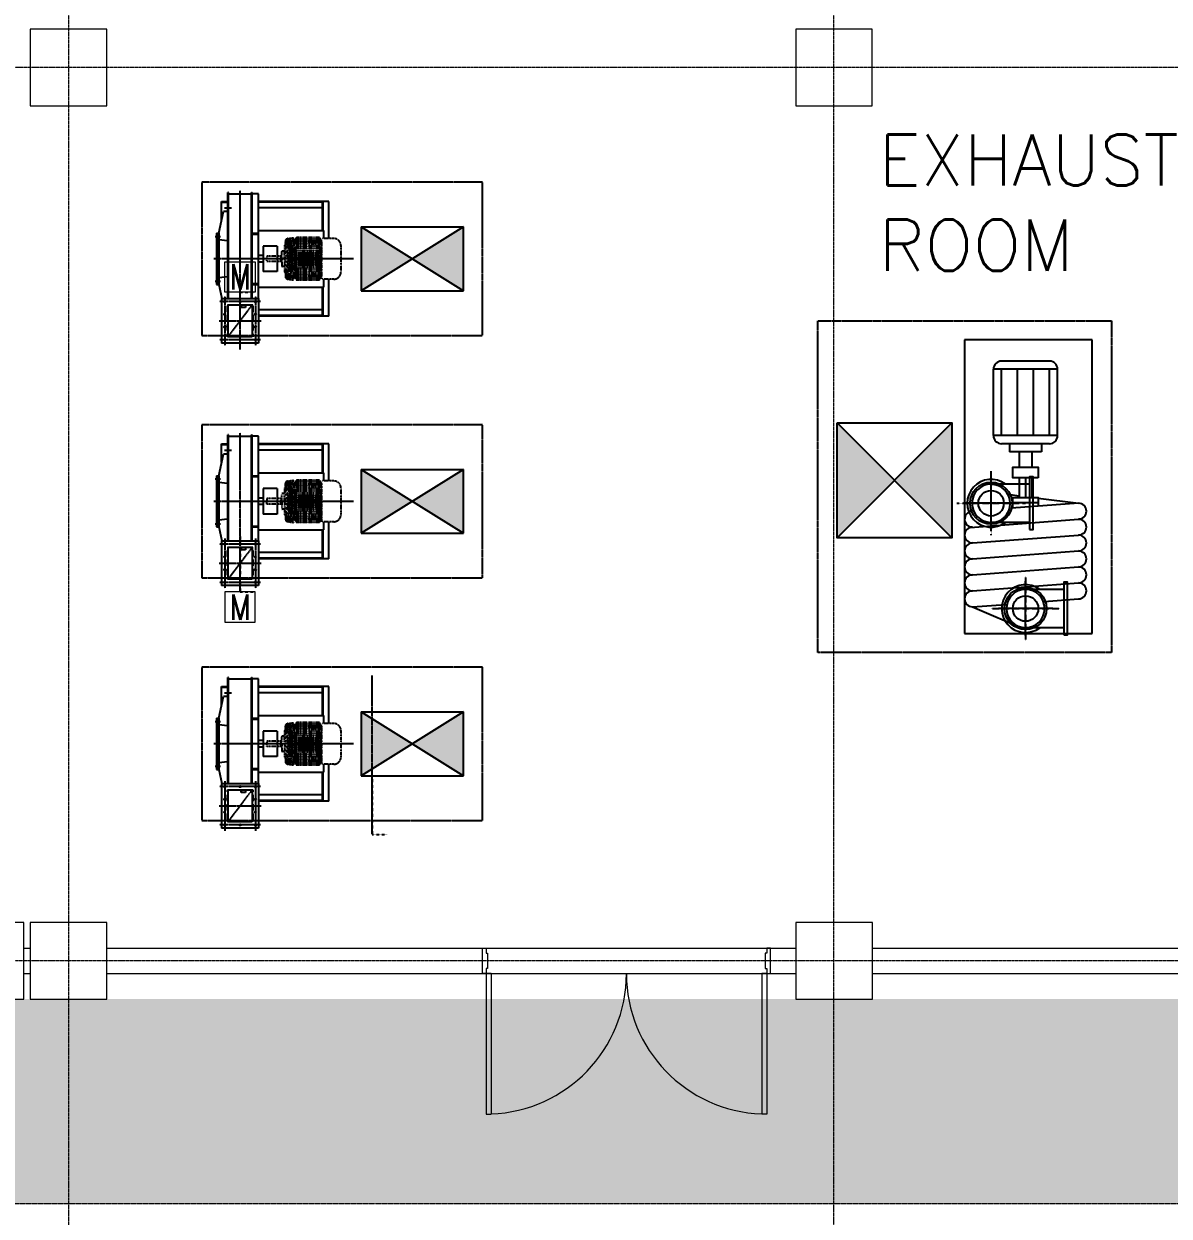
# Model space of a CAD drawing. Extents: x -59767 to 1106559, y -1290 to 1129522.
# Drawn here: x 122509 to 131485, y 601679 to 611020 of the extents above; entities that cross this region are included whole.
import ezdxf
from ezdxf.enums import TextEntityAlignment as Align

# ---------------------------------------------------------------- set-up
doc = ezdxf.new("R2010")
doc.units = 0
for name, pattern in [('CENTER', [2, 1.25, -0.25, 0.25, -0.25]), ('CENTER2', [1.125, 0.75, -0.125, 0.125, -0.125]), ('HIDDEN', [0.375, 0.25, -0.125]), ('HIDDENX2', [0.75, 0.5, -0.25]), ('PHANTOM', [2.5, 1.25, -0.25, 0.25, -0.25, 0.25, -0.25]), ('PHANTOM2', [1.25, 0.625, -0.125, 0.125, -0.125, 0.125, -0.125])]:
    doc.linetypes.add(name, pattern=pattern)
doc.layers.get('0').update_dxf_attribs({"linetype": 'CONTINUOUS', "lineweight": 9})
for name, color, linetype in [('1', 2, 'CONTINUOUS'), ('CLOUD MARK', 1, 'CONTINUOUS'), ('EA-G105', 3, 'CONTINUOUS'), ('EA-G109', 3, 'CONTINUOUS'), ('EQ', 253, 'CONTINUOUS'), ('EQUIP', 6, 'CONTINUOUS'), ('EQUIP-PAD', 1, 'PHANTOM2'), ('FAN', 6, 'CONTINUOUS'), ('SIZE', 2, 'CONTINUOUS'), ('VD', 2, 'HIDDEN')]:
    doc.layers.add(name, color=color, linetype=linetype)
for name, color, linetype, lineweight in [('COLUMN', 2, 'CONTINUOUS', 9), ('DRY WALL', 254, 'HIDDEN', 9), ('TEXT', 3, 'CONTINUOUS', 9), ('WALL', 7, 'CONTINUOUS', 9), ('중간선', 5, 'CONTINUOUS', 9), ('중심선', 1, 'CENTER', 9)]:
    doc.layers.add(name, color=color, linetype=linetype, lineweight=lineweight)
doc.styles.add('ROMANS', font='romans.shx', dxfattribs={"bigfont": 'whgtxt.shx'})
doc.styles.get("Standard").update_dxf_attribs({"font": 'romans.shx', "bigfont": 'whtgtxt.shx'})

# ---------------------------------------------------------------- blocks, each defined once
blk = doc.blocks.new('column600')
at = {"layer": 'COLUMN', "linetype": 'Continuous'}
blk.add_lwpolyline([(-300, -300), (300, -300), (300, 300), (-300, 300)], close=True, dxfattribs=at)
blk = doc.blocks.new('A')
at = {"layer": 'FAN'}
for p, q in [((0, 1000), (0, 0)), ((2300, 1000), (0, 1000)), ((208.8, 937.5), (30.3, 522.5)), ((208.8, 937.5), (228.2, 677.4)), ((333.8, 937.5), (396.3, 107.5)), ((458.8, 937.5), (521.3, 107.5)), ((583.8, 937.5), (646.3, 107.5)), ((708.8, 937.5), (771.3, 107.5)), ((830.7, 957.1), (896.3, 107.5)), ((2300, 0), (2300, 1000)), ((1549.7, 271.3), (1549.7, 773.7)), ((1549.7, 773.7), (2071, 773.7)), ((2071, 271.3), (2071, 773.7)), ((1486.9, 334.1), (1486.9, 710.9)), ((1549.7, 710.9), (2071, 710.9)), ((2133.8, 334.1), (2133.8, 710.9)), ((1020.3, 107.5), (980.8, 632.3)), ((1023.4, 422.4), (1023.4, 622.4)), ((1218.5, 572.5), (1065.3, 572.5)), ((1088, 642), (1079.2, 572.5)), ((1424.1, 572.5), (1302.2, 572.5)), ((1424.1, 396.9), (1424.1, 648.1)), ((1486.9, 648.1), (1424.1, 648.1)), ((1549.7, 585.3), (2071, 585.3)), ((1218.5, 522.5), (1065.3, 522.5)), ((1218.5, 472.5), (1065.3, 472.5)), ((1424.1, 472.5), (1302.2, 472.5)), ((250.5, 377.7), (271.3, 107.5)), ((1060.2, 422.4), (1020.3, 107.5)), ((1486.9, 396.9), (1424.1, 396.9)), ((1549.7, 459.7), (2071, 459.7)), ((1549.7, 334.1), (2071, 334.1)), ((1549.7, 271.3), (2071, 271.3)), ((0, 0), (2300, 0))]:
    blk.add_line(p, q, dxfattribs=at)
at = {"layer": 'FAN', "color": 1, "linetype": 'CENTER2'}
for p, q in [((1020.3, 600.7), (1020.3, 1007.5)), ((805.3, 792.5), (1235.3, 792.5)), ((195.3, 307.5), (195.3, 737.5)), ((-16, 522.5), (410.3, 522.5))]:
    blk.add_line(p, q, dxfattribs=at)
at = {"layer": 'FAN'}
blk.add_lwpolyline([(983.8, 622.5, 0.01555), (981.6, 622.4, 0.106792)], format="xyb", dxfattribs=at)
for points in [[(981.6, 622.4), (1065.3, 622.4), (1065.3, 422.4), (996.6, 422.4)], [(1218.5, 422.5), (1218.5, 622.5), (1302.2, 622.5), (1302.2, 422.5), (1218.5, 422.5)]]:
    blk.add_lwpolyline(points, dxfattribs=at)
for centre, radius in [((1020.3, 792.5), 165), ((1020.3, 792.5), 100), ((195.3, 522.5), 165), ((195.3, 522.5), 100)]:
    blk.add_circle(centre, radius, dxfattribs=at)
for centre, radius, start, end in [((271.3, 937.5), 62.5, 0, 180), ((396.3, 937.5), 62.5, 0, 180), ((521.3, 937.5), 62.5, 0, 180), ((646.3, 937.5), 62.5, 0, 180), ((771.3, 937.5), 62.5, 0, 180), ((895.3, 937.5), 62.5, 6.90895, 180), ((1549.7, 710.9), 62.8, 90, 180), ((2071, 710.9), 62.8, 0, 90), ((1549.7, 334.1), 62.8, 180, 270), ((2071, 334.1), 62.8, 270, 0), ((333.8, 107.5), 62.5, 180, 0), ((458.8, 107.5), 62.5, 180, 0), ((583.8, 107.5), 62.5, 180, 0), ((708.8, 107.5), 62.5, 180, 0), ((833.8, 107.5), 62.5, 180, 0), ((957.8, 107.5), 62.5, 180, 0)]:
    blk.add_arc(centre, radius, start, end, dxfattribs=at)
blk = doc.blocks.new('15HPM1')
at = {"color": 6, "linetype": 'PHANTOM'}
for p, q in [((-21, -110), (-21, 0)), ((-21, 0), (0, 0)), ((21, 0), (0, 0)), ((21, -110), (21, 0)), ((-158.9, -163), (-165.4, -210.8)), ((-156, -160.6), (-162.9, -210.8)), ((-152.5, -160.6), (-159.4, -210.8)), ((-146.8, -163), (-153.3, -210.8)), ((-139.2, -166.6), (-145.2, -210.8)), ((-137.7, -166.6), (-143.7, -210.8)), ((-87.6, -146.2), (-139.6, -146.2)), ((-131, -167.8), (-137.5, -215)), ((-129.6, -169), (-135.3, -210.8)), ((-127.8, -169), (-133.5, -210.8)), ((-113.7, -169), (-116.4, -188.6)), ((-106, -144.2), (-106, -141.3)), ((-97.9, -210.8), (-97.9, -173.9)), ((-95.5, -210.8), (-95.5, -175.5)), ((-90.5, -156.1), (-78.4, -144.2)), ((-88.1, -157.7), (-76.4, -146.2)), ((-82.2, -210.8), (-82.2, -177.3)), ((-81.3, -172.6), (-79, -164.3)), ((-79.6, -210.8), (-79.6, -179)), ((-78.8, -173.3), (-76.4, -165)), ((-76.4, -146.2), (-76.4, -157.3)), ((-76.4, -165), (-76.4, -210.8)), ((-65.4, -210.8), (-65.4, -178.2)), ((-62.7, -210.8), (-62.7, -179.2)), ((-60.5, -136), (-60.5, -120)), ((0, -138), (-60.5, -138)), ((0, -118), (-58.5, -118)), ((-56.8, -152.8), (-50.4, -144.5)), ((-54, -153.8), (-48.2, -146.2)), ((-48.2, -146.2), (-48.2, -210.8)), ((-47.8, -210.8), (-47.8, -183.9)), ((-44.9, -210.8), (-44.9, -185.1)), ((-40.3, -167.8), (-35.1, -162.9)), ((-38.3, -169.9), (-33.1, -165)), ((-33.1, -165), (-33.1, -210.8)), ((-29.5, -210.8), (-29.5, -170.7)), ((-26.8, -158.7), (-20.2, -144.9)), ((-26.6, -210.8), (-26.6, -171.3)), ((-23.8, -159.3), (-17.5, -146.2)), ((-22.5, -110), (0, -110)), ((-22.5, -118), (-22.5, -110)), ((-17.5, -146.2), (-17.5, -210.8)), ((-10.9, -210.8), (-10.9, -178.1)), ((-8.7, -171.6), (-4.3, -163.6)), ((-7.9, -210.8), (-7.9, -179.7)), ((-6.2, -173), (-1.8, -165)), ((22.5, -110), (0, -110)), ((0, -118), (58.5, -118)), ((0, -138), (60.5, -138)), ((6.2, -173), (1.8, -165)), ((8.7, -171.6), (4.3, -163.6)), ((7.9, -210.8), (7.9, -179.7)), ((10.9, -210.8), (10.9, -178.1)), ((17.5, -146.2), (17.5, -210.8)), ((23.8, -159.3), (17.5, -146.2)), ((26.8, -158.7), (20.2, -144.9)), ((22.5, -118), (22.5, -110)), ((26.6, -210.8), (26.6, -171.3)), ((29.5, -210.8), (29.5, -170.7)), ((33.1, -165), (33.1, -210.8)), ((38.3, -169.9), (33.1, -165)), ((40.3, -167.8), (35.1, -162.9)), ((44.9, -210.8), (44.9, -185.1)), ((47.8, -210.8), (47.8, -183.9)), ((48.2, -146.2), (48.2, -210.8)), ((54, -153.8), (48.2, -146.2)), ((56.8, -152.8), (50.4, -144.5)), ((60.5, -136), (60.5, -120)), ((62.7, -210.8), (62.7, -179.2)), ((65.4, -210.8), (65.4, -178.2)), ((88.1, -157.7), (76.4, -146.2)), ((76.4, -146.2), (76.4, -157.3)), ((76.4, -165), (76.4, -210.8)), ((78.8, -173.3), (76.4, -165)), ((90.5, -156.1), (78.4, -144.2)), ((81.3, -172.6), (79, -164.3)), ((79.6, -210.8), (79.6, -179)), ((82.2, -210.8), (82.2, -177.3)), ((87.6, -146.2), (139.6, -146.2)), ((95.5, -210.8), (95.5, -175.5)), ((97.9, -210.8), (97.9, -173.9)), ((106, -144.2), (106, -141.3)), ((113.7, -169), (116.4, -188.6)), ((127.8, -169), (133.5, -210.8)), ((129.6, -169), (135.3, -210.8)), ((131, -167.8), (137.5, -215)), ((137.7, -166.6), (143.7, -210.8)), ((139.2, -166.6), (145.2, -210.8)), ((146.8, -163), (153.3, -210.8)), ((152.5, -160.6), (159.4, -210.8)), ((156, -160.6), (162.9, -210.8)), ((158.9, -163), (165.4, -210.8)), ((-139.5, -218), (-166.7, -233.6)), ((-166.7, -323), (-166.7, -233.6)), ((-136.9, -210.8), (-165.4, -210.8)), ((-139.5, -218), (-162.9, -233.6)), ((-162.9, -323), (-162.9, -233.6)), ((-139.5, -218), (-158.6, -233.6)), ((-158.6, -323), (-158.6, -233.6)), ((-136.3, -218), (-153.3, -233.6)), ((-136.3, -218), (-153.3, -233.6)), ((-153.3, -323), (-153.3, -233.6)), ((-136.3, -218), (-152.6, -233.6)), ((-152.6, -323), (-152.6, -233.6)), ((-136.3, -218), (-145.2, -233.6)), ((-145.2, -323), (-145.2, -233.6)), ((-136.3, -218), (-143.7, -233.6)), ((-143.7, -323), (-143.7, -233.6)), ((-139.5, -215), (141, -215)), ((-139.5, -218), (-139.5, -215)), ((-136.3, -323), (-136.3, -218)), ((-130.9, -218), (-135.3, -233.6)), ((-135.3, -323), (-135.3, -233.6)), ((-133.5, -210.8), (-121.4, -210.8)), ((-126.1, -218), (-133.5, -233.6)), ((-133.5, -323), (-133.5, -233.6)), ((-126.1, -323), (-126.1, -218)), ((-104.3, -188.6), (-121.4, -188.6)), ((-121.4, -215), (-121.4, -188.6)), ((-121.4, -323), (-121.4, -215)), ((-102.9, -218), (-121.4, -218)), ((-117.3, -215), (-117.3, -188.6)), ((-117.3, -323), (-117.3, -218)), ((-108.7, -215), (-108.7, -188.6)), ((-108.7, -323), (-108.7, -218)), ((-102.9, -218), (-102.9, -215)), ((-85.6, -218), (-98, -233.6)), ((-98, -323), (-98, -233.6)), ((-76.4, -218), (-95.5, -233.6)), ((-95.5, -323), (-95.5, -233.6)), ((-89, -222.3), (-89, -215)), ((-73.5, -218), (-82.2, -233.6)), ((-82.2, -323), (-82.2, -233.6)), ((-62.7, -218), (-79.6, -233.6)), ((-79.6, -323), (-79.6, -233.6)), ((-76.4, -223.3), (-76.4, -218)), ((-59.6, -218), (-65.4, -233.6)), ((-65.4, -233.6), (-65.4, -412.4)), ((-62.7, -226.4), (-62.7, -218)), ((-48.2, -218), (-62.6, -233.6)), ((-62.6, -233.6), (-62.6, -412.4)), ((-48.2, -218), (-48.2, -428)), ((-44.9, -218), (-47.8, -233.6)), ((-47.8, -233.6), (-47.8, -412.4)), ((-33.1, -218), (-44.9, -233.6)), ((-44.9, -233.6), (-44.9, -412.4)), ((-33.1, -218), (-33.1, -428)), ((-29.5, -233.6), (-29.5, -428)), ((-17.5, -218), (-26.6, -233.6)), ((-26.6, -233.6), (-26.6, -412.4)), ((-17.5, -218), (-17.5, -428)), ((-14, -218), (-14, -428)), ((-14, -218), (-10.9, -233.6)), ((-10.9, -233.6), (-10.9, -412.4)), ((-1.8, -218), (-7.9, -233.6)), ((-7.9, -233.6), (-7.9, -412.4)), ((1.8, -218), (7.9, -233.6)), ((7.9, -233.6), (7.9, -412.4)), ((14, -218), (10.9, -233.6)), ((10.9, -233.6), (10.9, -412.4)), ((14, -218), (14, -428)), ((17.5, -218), (17.5, -428)), ((17.5, -218), (26.6, -233.6)), ((26.6, -233.6), (26.6, -412.4)), ((29.5, -233.6), (29.5, -428)), ((33.1, -218), (33.1, -428)), ((33.1, -218), (44.9, -233.6)), ((44.9, -218), (47.8, -233.6)), ((44.9, -233.6), (44.9, -412.4)), ((47.8, -233.6), (47.8, -412.4)), ((48.2, -218), (48.2, -428)), ((48.2, -218), (62.6, -233.6)), ((59.6, -218), (65.4, -233.6)), ((62.6, -233.6), (62.6, -412.4)), ((62.7, -226.4), (62.7, -218)), ((62.7, -218), (79.6, -233.6)), ((65.4, -233.6), (65.4, -412.4)), ((73.5, -218), (82.2, -233.6)), ((76.4, -218), (95.5, -233.6)), ((76.4, -223.3), (76.4, -218)), ((79.6, -323), (79.6, -233.6)), ((82.2, -323), (82.2, -233.6)), ((85.6, -218), (98, -233.6)), ((89, -222.3), (89, -215)), ((95.5, -323), (95.5, -233.6)), ((98, -323), (98, -233.6)), ((102.9, -218), (102.9, -215)), ((102.9, -218), (121.4, -218)), ((104.3, -188.6), (121.4, -188.6)), ((108.7, -215), (108.7, -188.6)), ((108.7, -323), (108.7, -218)), ((117.3, -215), (117.3, -188.6)), ((117.3, -323), (117.3, -218)), ((121.4, -215), (121.4, -188.6)), ((133.5, -210.8), (121.4, -210.8)), ((121.4, -323), (121.4, -215)), ((126.1, -323), (126.1, -218)), ((126.1, -218), (133.5, -233.6)), ((130.9, -218), (135.3, -233.6)), ((133.5, -323), (133.5, -233.6)), ((135.3, -323), (135.3, -233.6)), ((136.3, -323), (136.3, -218)), ((136.3, -218), (153.3, -233.6)), ((136.3, -218), (153.3, -233.6)), ((136.3, -218), (152.6, -233.6)), ((136.3, -218), (145.2, -233.6)), ((136.3, -218), (143.7, -233.6)), ((136.9, -210.8), (165.4, -210.8)), ((139.5, -218), (139.5, -215)), ((139.5, -218), (166.7, -233.6)), ((139.5, -218), (162.9, -233.6)), ((139.5, -218), (158.6, -233.6)), ((143.7, -323), (143.7, -233.6)), ((145.2, -323), (145.2, -233.6)), ((152.6, -323), (152.6, -233.6)), ((153.3, -323), (153.3, -233.6)), ((158.6, -323), (158.6, -233.6)), ((162.9, -323), (162.9, -233.6)), ((166.7, -323), (166.7, -233.6)), ((-166.7, -412.4), (-166.7, -323)), ((-162.9, -412.4), (-162.9, -323)), ((-158.6, -412.4), (-158.6, -323)), ((-153.3, -412.4), (-153.3, -323)), ((-152.6, -412.4), (-152.6, -323)), ((-145.2, -412.4), (-145.2, -323)), ((-143.7, -412.4), (-143.7, -323)), ((-136.3, -428), (-136.3, -323)), ((-135.3, -412.4), (-135.3, -323)), ((-133.5, -412.4), (-133.5, -323)), ((-126.1, -428), (-126.1, -323)), ((-121.4, -431), (-121.4, -323)), ((-117.3, -428), (-117.3, -323)), ((-108.7, -428), (-108.7, -323)), ((-98, -412.4), (-98, -323)), ((-95.5, -412.4), (-95.5, -323)), ((-82.2, -412.4), (-82.2, -323)), ((-79.6, -412.4), (-79.6, -323)), ((79.6, -412.4), (79.6, -323)), ((82.2, -412.4), (82.2, -323)), ((95.5, -412.4), (95.5, -323)), ((98, -412.4), (98, -323)), ((108.7, -428), (108.7, -323)), ((117.3, -428), (117.3, -323)), ((121.4, -431), (121.4, -323)), ((126.1, -428), (126.1, -323)), ((133.5, -412.4), (133.5, -323)), ((135.3, -412.4), (135.3, -323)), ((136.3, -428), (136.3, -323)), ((143.7, -412.4), (143.7, -323)), ((145.2, -412.4), (145.2, -323)), ((152.6, -412.4), (152.6, -323)), ((153.3, -412.4), (153.3, -323)), ((158.6, -412.4), (158.6, -323)), ((162.9, -412.4), (162.9, -323)), ((166.7, -412.4), (166.7, -323)), ((-166.7, -412.4), (-139.5, -428)), ((-162.9, -412.4), (-139.5, -428)), ((-159.5, -431), (141, -431)), ((-159.5, -525), (-159.5, -431)), ((-158.6, -412.4), (-139.5, -428)), ((-153.3, -412.4), (-136.3, -428)), ((-153.3, -412.4), (-136.3, -428)), ((-152.6, -412.4), (-136.3, -428)), ((-145.2, -412.4), (-136.3, -428)), ((-143.7, -412.4), (-136.3, -428)), ((-139.5, -431), (-139.5, -428)), ((-135.3, -412.4), (-130.9, -428)), ((-133.5, -412.4), (-126.1, -428)), ((-121.4, -428), (-102.9, -428)), ((-102.9, -431), (-102.9, -428)), ((-98, -412.4), (-85.6, -428)), ((-95.5, -412.4), (-76.4, -428)), ((-89, -431), (-89, -423.6)), ((-82.2, -412.4), (-73.5, -428)), ((-79.6, -412.4), (-62.7, -428)), ((-76.4, -428), (-76.4, -422.7)), ((-65.4, -412.4), (-59.6, -428)), ((-62.7, -428), (-62.7, -419.6)), ((-62.6, -412.4), (-48.2, -428)), ((-47.8, -412.4), (-44.9, -428)), ((-44.9, -412.4), (-33.1, -428)), ((-26.6, -412.4), (-17.5, -428)), ((-10.9, -412.4), (-14, -428)), ((-7.9, -412.4), (-1.8, -428)), ((7.9, -412.4), (1.8, -428)), ((10.9, -412.4), (14, -428)), ((26.6, -412.4), (17.5, -428)), ((44.9, -412.4), (33.1, -428)), ((47.8, -412.4), (44.9, -428)), ((62.6, -412.4), (48.2, -428)), ((65.4, -412.4), (59.6, -428)), ((79.6, -412.4), (62.7, -428)), ((62.7, -428), (62.7, -419.6)), ((82.2, -412.4), (73.5, -428)), ((95.5, -412.4), (76.4, -428)), ((76.4, -428), (76.4, -422.7)), ((98, -412.4), (85.6, -428)), ((89, -431), (89, -423.6)), ((102.9, -431), (102.9, -428)), ((121.4, -428), (102.9, -428)), ((133.5, -412.4), (126.1, -428)), ((135.3, -412.4), (130.9, -428)), ((153.3, -412.4), (136.3, -428)), ((153.3, -412.4), (136.3, -428)), ((152.6, -412.4), (136.3, -428)), ((145.2, -412.4), (136.3, -428)), ((143.7, -412.4), (136.3, -428)), ((166.7, -412.4), (139.5, -428)), ((162.9, -412.4), (139.5, -428)), ((158.6, -412.4), (139.5, -428)), ((139.5, -431), (139.5, -428)), ((159.5, -525), (159.5, -431)), ((-102.5, -582), (103, -582))]:
    blk.add_line(p, q, dxfattribs=at)
for centre, radius, start, end in [((-139.6, -165.7), 19.4, 90.00001, 172.20685), ((-139.5, -162.9), 16.7, 90.00002, 172.20685), ((-136, -162.9), 16.7, 90.00002, 172.20685), ((-127.5, -165.7), 19.4, 90.00001, 172.20685), ((-115.8, -169.8), 23.6, 90.00013, 172.20685), ((-114.3, -169.8), 23.6, 90.00008, 172.20685), ((-104.5, -173), 27, 96.93192, 171.21188), ((-103.4, -172.6), 26.4, 90, 172.20685), ((-101.6, -172.6), 26.4, 90.00011, 172.20685), ((-87.6, -172.6), 26.4, 90.00008, 172.20685), ((-108, -144.2), 2, 273.50327, 359.99505), ((-104, -141.3), 2, 93.99609, 180.00714), ((-67, -671), 533, 89.51806, 93.9956), ((-72.9, -173.9), 25, 134.50882, 180.00004), ((-70.5, -175.5), 25, 134.50881, 179.99998), ((-58.8, -179), 23.5, 163.99341, 180.0002), ((-58.8, -179), 20.8, 163.99341, 180.0002), ((-23.8, -178.2), 41.7, 142.45213, 180.00004), ((-21, -179.2), 41.7, 142.45209, 179.99998), ((-62.5, -136), 2, 269.5183, 359.97175), ((-58.5, -120), 2, 90, 179.99998), ((-24.1, -185.1), 23.7, 133.23146, 180.00009), ((-24.1, -185.1), 20.8, 133.23146, 180.00009), ((-1.7, -170.7), 27.8, 154.3206, 180.00015), ((1.2, -171.3), 27.8, 154.3206, 180.00015), ((6, -179.7), 16.8, 151.07304, 180.00042), ((6, -179.7), 13.9, 151.07304, 180.00042), ((-6, -179.7), 13.9, 359.99958, 28.92696), ((-6, -179.7), 16.8, 359.99958, 28.92696), ((-1.2, -171.3), 27.8, 359.99985, 25.6794), ((1.7, -170.7), 27.8, 359.99985, 25.6794), ((24.1, -185.1), 20.8, 359.99991, 46.76854), ((24.1, -185.1), 23.7, 359.99991, 46.76854), ((21, -179.2), 41.7, 0.00002, 37.54791), ((23.8, -178.2), 41.7, 359.99996, 37.54787), ((58.5, -120), 2, 0.00002, 90), ((62.5, -136), 2, 180.02825, 270.4817), ((67, -671), 533, 86.0044, 90.48194), ((58.8, -179), 20.8, 359.9998, 16.00659), ((58.8, -179), 23.5, 359.9998, 16.00659), ((87.6, -172.6), 26.4, 7.79315, 89.99992), ((70.5, -175.5), 25, 0.00002, 45.49119), ((72.9, -173.9), 25, 359.99996, 45.49118), ((101.6, -172.6), 26.4, 7.79315, 89.99989), ((103.4, -172.6), 26.4, 7.79315, 90), ((104, -141.3), 2, 359.99286, 86.00391), ((108, -144.2), 2, 180.00495, 266.49673), ((104.5, -173), 27, 8.78812, 83.06808), ((114.3, -169.8), 23.6, 7.79315, 89.99992), ((115.8, -169.8), 23.6, 7.79315, 89.99987), ((127.5, -165.7), 19.4, 7.79315, 89.99999), ((136, -162.9), 16.7, 7.79315, 89.99998), ((139.5, -162.9), 16.7, 7.79315, 89.99998), ((139.6, -165.7), 19.4, 7.79315, 89.99999), ((-102.5, -525), 57, 180, 270), ((102.5, -525), 57, 270, 0)]:
    blk.add_arc(centre, radius, start, end, dxfattribs=at)

msp = doc.modelspace()

# ---------------------------------------------------------------- hatches: boundary and pattern name
at = {"layer": '1'}
for points in [[(125153.6, 608929.4), (125553.6, 609179.4), (125953.6, 608929.4), (125953.6, 609429.4), (125553.6, 609179.4), (125153.6, 609429.4)], [(125153.6, 607529.4), (125153.6, 607029.4), (125553.6, 607279.4), (125953.6, 607029.4), (125953.6, 607529.4), (125553.6, 607279.4)], [(125153.6, 605129.4), (125553.6, 605379.4), (125953.6, 605129.4), (125953.6, 605629.4), (125553.6, 605379.4), (125153.6, 605629.4)]]:
    msp.add_hatch(color=256, dxfattribs=at).paths.add_polyline_path(points)
at = {"layer": 'CLOUD MARK', "ltscale": 0.5}
h = msp.add_hatch(dxfattribs=at)
h.set_pattern_fill('ANSI37', color=5)
h.set_pattern_definition([(45, (101503.11505, 580080.78713), (-0.08838834765, 0.08838834765), []), (135, (101503.11505, 580080.78713), (-0.08838834765, -0.08838834765), [])])
h.paths.add_polyline_path([(128882.1, 607894.2), (128882.1, 606994.2), (129332.1, 607444.2)])
h.paths.add_polyline_path([(129782.1, 607894.2), (129332.1, 607444.2), (129782.1, 606994.2)])
at = {"layer": '중간선', "transparency": 33554585}
h = msp.add_hatch(dxfattribs=at)
h.set_pattern_fill('DOTS', color=6, scale=100)
h.set_pattern_definition([(0, (-74091.5, 0), (79.375, 158.75), [0, -158.75])])
h.paths.add_polyline_path([(140556.8, 610379.1), (146556.8, 610379.1), (146556.8, 601779.1), (110509.2, 601779.1), (110509.6, 603379.1), (145085.9, 603379.1), (145085.9, 608779.1), (137956.8, 608779.1), (137956.8, 610379.1)])

# ---------------------------------------------------------------- linework, layer by layer
at = {"layer": '1'}
for p, q in [((125153.6, 609429.4), (125153.6, 608929.4)), ((125953.6, 609429.4), (125153.6, 608929.4)), ((125153.6, 609429.4), (125953.6, 608929.4)), ((125153.6, 609429.4), (125953.6, 609429.4)), ((125953.6, 608929.4), (125953.6, 609429.4)), ((125153.6, 608929.4), (125953.6, 608929.4)), ((125153.6, 607529.4), (125153.6, 607029.4)), ((125953.6, 607529.4), (125153.6, 607029.4)), ((125153.6, 607529.4), (125953.6, 607029.4)), ((125153.6, 607529.4), (125953.6, 607529.4)), ((125953.6, 607029.4), (125953.6, 607529.4)), ((125153.6, 607029.4), (125953.6, 607029.4)), ((125153.6, 605629.4), (125153.6, 605129.4)), ((125953.6, 605629.4), (125153.6, 605129.4)), ((125153.6, 605629.4), (125953.6, 605129.4)), ((125153.6, 605629.4), (125953.6, 605629.4)), ((125953.6, 605129.4), (125953.6, 605629.4)), ((125153.6, 605129.4), (125953.6, 605129.4))]:
    msp.add_line(p, q, dxfattribs=at)
at = {"layer": 'CLOUD MARK', "color": 5}
for p, q in [((129782.1, 607894.2), (128882.1, 606994.2)), ((128882.1, 607894.2), (129782.1, 606994.2))]:
    msp.add_line(p, q, dxfattribs=at)
msp.add_lwpolyline([(128882.1, 607894.2), (129782.1, 607894.2), (129782.1, 606994.2), (128882.1, 606994.2)], close=True, dxfattribs=at)
at = {"layer": 'DRY WALL', "linetype": 'HIDDEN', "lineweight": 9, "ltscale": 0.5}
msp.add_line((110509.2, 601779.1), (146685.9, 601779.1), dxfattribs=at)
at = {"layer": 'EA-G105', "linetype": 'HIDDENX2', "ltscale": 0.5}
for p, q in [((124298.6, 608819.4), (124108.6, 608569.4)), ((124298.6, 606919.4), (124108.6, 606669.4)), ((124298.6, 605019.4), (124108.6, 604769.4))]:
    msp.add_line(p, q, dxfattribs=at)
for points in [[(124298.6, 608819.4), (124298.6, 608569.4), (124108.6, 608569.4), (124108.6, 608819.4)], [(124298.6, 606919.4), (124298.6, 606669.4), (124108.6, 606669.4), (124108.6, 606919.4)], [(124298.6, 605019.4), (124298.6, 604769.4), (124108.6, 604769.4), (124108.6, 605019.4)]]:
    msp.add_lwpolyline(points, close=True, dxfattribs=at)
at = {"layer": 'EA-G109', "linetype": 'Continuous'}
for p, q in [((130389.6, 607414.5), (130089.6, 607414.5)), ((130389.6, 607114.5), (130089.6, 607114.5)), ((130659.6, 606589.5), (130359.6, 606589.5)), ((130659.6, 606289.5), (130359.6, 606289.5))]:
    msp.add_line(p, q, dxfattribs=at)
at = {"layer": 'EA-G109'}
for points in [[(130389.6, 607058.2), (130419.6, 607058.2), (130419.6, 607470.7), (130389.6, 607470.7), (130389.6, 607058.2)], [(130659.6, 606233.2), (130689.6, 606233.2), (130689.6, 606645.7), (130659.6, 606645.7), (130659.6, 606233.2)]]:
    msp.add_lwpolyline(points, dxfattribs=at)
for centre, radius, start, end in [((130089.6, 607264.5), 187.5, 53.1301, 306.8699), ((130089.6, 607264.5), 150, 90, 270), ((130089.6, 607262.6), 150, 270, 90), ((130359.6, 606439.5), 187.5, 53.1301, 306.8699), ((130359.6, 606439.5), 150, 90, 270), ((130359.6, 606439.5), 150, 270, 90)]:
    msp.add_arc(centre, radius, start, end, dxfattribs=at)
at = {"layer": 'EQUIP', "color": 1, "linetype": 'CENTER2'}
for p, q in [((124203.6, 608470.6), (124203.6, 609715.7)), ((125091.7, 609179.4), (123999.1, 609179.4)), ((125024.8, 609179.4), (124391.4, 609179.4)), ((124083.6, 608887.4), (124083.6, 608499.1)), ((124323.6, 608887.4), (124323.6, 608499.1)), ((124362.8, 608844.4), (124042.1, 608844.4)), ((124040.4, 608694.4), (124368.7, 608694.4)), ((124362.8, 608544.4), (124042.1, 608544.4)), ((124203.6, 606570.6), (124203.6, 607815.7)), ((125091.7, 607279.4), (123999.1, 607279.4)), ((125024.8, 607279.4), (124391.4, 607279.4)), ((124362.8, 606944.4), (124042.1, 606944.4)), ((124083.6, 606987.4), (124083.6, 606599.1)), ((124323.6, 606987.4), (124323.6, 606599.1)), ((124040.4, 606794.4), (124368.7, 606794.4)), ((124362.8, 606644.4), (124042.1, 606644.4)), ((125237.7, 604670.6), (125237.7, 605915.7)), ((125091.7, 605379.4), (123999.1, 605379.4)), ((125024.8, 605379.4), (124391.4, 605379.4)), ((124362.8, 605044.4), (124042.1, 605044.4)), ((124083.6, 605087.4), (124083.6, 604699.1)), ((124323.6, 605087.4), (124323.6, 604699.1)), ((124040.4, 604894.4), (124368.7, 604894.4)), ((124362.8, 604744.4), (124042.1, 604744.4))]:
    msp.add_line(p, q, dxfattribs=at)
at = {"layer": 'EQUIP'}
for p, q in [((124058.6, 609629.4), (124108.6, 609629.4)), ((124058.6, 609485.4), (124058.6, 609629.4)), ((124058.6, 609623.4), (124108.6, 609623.4)), ((124108.6, 608869.4), (124108.6, 609699.4)), ((124113.1, 609699.4), (124108.6, 609699.4)), ((124113.1, 608869.4), (124113.1, 609699.4)), ((124113.1, 609689.4), (124294.1, 609689.4)), ((124294.1, 608869.4), (124294.1, 609699.4)), ((124294.1, 609699.4), (124298.6, 609699.4)), ((124298.6, 608869.4), (124298.6, 609699.4)), ((124348.6, 609689.4), (124298.6, 609689.4)), ((124348.6, 608869.4), (124348.6, 609689.4)), ((124898.6, 609629.4), (124348.6, 609629.4)), ((124848.6, 609624.4), (124348.6, 609624.4)), ((124848.6, 609402), (124848.6, 609629.4)), ((124853.6, 609402), (124853.6, 609629.4)), ((124898.6, 609338.9), (124898.6, 609629.4)), ((124037.6, 609379.4), (124074.1, 609549.4)), ((124104.1, 609549.4), (124074.1, 609549.4)), ((124082.6, 609579.4), (124136, 609579.4)), ((124104.1, 609609.4), (124104.1, 608869.4)), ((124104.1, 609609.4), (124108.6, 609609.4)), ((124848.6, 609579.4), (124348.6, 609579.4)), ((124007.4, 609354.4), (124050.6, 609354.4)), ((124019.6, 609379.4), (124019.6, 608979.4)), ((124019.6, 609379.4), (124037.6, 609379.4)), ((124028.6, 609379.4), (124028.6, 608979.4)), ((124037.6, 609379.4), (124037.6, 608979.4)), ((124298.6, 609379.4), (124348.6, 609379.4)), ((124298.6, 609373.4), (124348.6, 609373.4)), ((124348.6, 609402), (124860.6, 609402)), ((124860.6, 609338.9), (124860.6, 609402)), ((124104.1, 609319.4), (124037.6, 609328.2)), ((124385, 609279.6), (124385, 609079.2)), ((124495.3, 609279.6), (124385, 609279.6)), ((124495.3, 609279.6), (124495.3, 609079.2)), ((124385, 609205.4), (124348.6, 609205.4)), ((124385, 609153.4), (124348.6, 609153.4)), ((124495.3, 609079.2), (124385, 609079.2)), ((124007.4, 609004.4), (124050.6, 609004.4)), ((124019.6, 608979.4), (124037.6, 608979.4)), ((124104.1, 609039.5), (124037.6, 609030.6)), ((124037.6, 608979.4), (124061.2, 608869.4)), ((124298.6, 608985.4), (124348.6, 608985.4)), ((124298.6, 608979.4), (124348.6, 608979.4)), ((124860.6, 608956.9), (124860.6, 609019.9)), ((124898.6, 608729.4), (124898.6, 609019.9)), ((124058.6, 608869.4), (124058.6, 608519.4)), ((124058.6, 608869.4), (124348.6, 608869.4)), ((124348.6, 608956.9), (124860.6, 608956.9)), ((124348.6, 608869.4), (124348.6, 608519.4)), ((124848.6, 608729.4), (124848.6, 608956.9)), ((124853.6, 608729.4), (124853.6, 608956.9)), ((124108.6, 608819.4), (124298.6, 608819.4)), ((124108.6, 608819.4), (124108.6, 608569.4)), ((124211.9, 608798.1), (124210.5, 608819.4)), ((124211.9, 608798.1), (124211.9, 608819.4)), ((124215.1, 608798.4), (124211.9, 608798.1)), ((124215.1, 608798.4), (124215.1, 608819.4)), ((124247.1, 608798.4), (124215.1, 608798.4)), ((124247.1, 608819.4), (124247.1, 608798.4)), ((124298.6, 608819.4), (124298.6, 608569.4)), ((124848.6, 608779.4), (124348.6, 608779.4)), ((124848.6, 608734.4), (124348.6, 608734.4)), ((124898.6, 608729.4), (124348.6, 608729.4)), ((124348.6, 608519.4), (124058.6, 608519.4)), ((124298.6, 608569.4), (124108.6, 608569.4)), ((124108.6, 606969.4), (124108.6, 607799.4)), ((124113.1, 607799.4), (124108.6, 607799.4)), ((124113.1, 606969.4), (124113.1, 607799.4)), ((124113.1, 607789.4), (124294.1, 607789.4)), ((124294.1, 606969.4), (124294.1, 607799.4)), ((124294.1, 607799.4), (124298.6, 607799.4)), ((124298.6, 606969.4), (124298.6, 607799.4)), ((124348.6, 607789.4), (124298.6, 607789.4)), ((124348.6, 606969.4), (124348.6, 607789.4)), ((124058.6, 607729.4), (124108.6, 607729.4)), ((124058.6, 607585.4), (124058.6, 607729.4)), ((124058.6, 607723.4), (124108.6, 607723.4)), ((124082.6, 607679.4), (124136, 607679.4)), ((124104.1, 607709.4), (124104.1, 606969.4)), ((124104.1, 607709.4), (124108.6, 607709.4)), ((124898.6, 607729.4), (124348.6, 607729.4)), ((124848.6, 607724.4), (124348.6, 607724.4)), ((124848.6, 607679.4), (124348.6, 607679.4)), ((124848.6, 607502), (124848.6, 607729.4)), ((124853.6, 607502), (124853.6, 607729.4)), ((124898.6, 607438.9), (124898.6, 607729.4)), ((124037.6, 607479.4), (124074.1, 607649.4)), ((124104.1, 607649.4), (124074.1, 607649.4)), ((124019.6, 607479.4), (124019.6, 607079.4)), ((124019.6, 607479.4), (124037.6, 607479.4)), ((124028.6, 607479.4), (124028.6, 607079.4)), ((124037.6, 607479.4), (124037.6, 607079.4)), ((124298.6, 607479.4), (124348.6, 607479.4)), ((124298.6, 607473.4), (124348.6, 607473.4)), ((124348.6, 607502), (124860.6, 607502)), ((124860.6, 607438.9), (124860.6, 607502)), ((124007.4, 607454.4), (124050.6, 607454.4)), ((124104.1, 607419.4), (124037.6, 607428.2)), ((124385, 607379.6), (124385, 607179.2)), ((124495.3, 607379.6), (124385, 607379.6)), ((124495.3, 607379.6), (124495.3, 607179.2)), ((124385, 607305.4), (124348.6, 607305.4)), ((124385, 607253.4), (124348.6, 607253.4)), ((124007.4, 607104.4), (124050.6, 607104.4)), ((124104.1, 607139.5), (124037.6, 607130.6)), ((124495.3, 607179.2), (124385, 607179.2)), ((124860.6, 607056.9), (124860.6, 607119.9)), ((124898.6, 606829.4), (124898.6, 607119.9)), ((124019.6, 607079.4), (124037.6, 607079.4)), ((124037.6, 607079.4), (124061.2, 606969.4)), ((124298.6, 607085.4), (124348.6, 607085.4)), ((124298.6, 607079.4), (124348.6, 607079.4)), ((124348.6, 607056.9), (124860.6, 607056.9)), ((124848.6, 606829.4), (124848.6, 607056.9)), ((124853.6, 606829.4), (124853.6, 607056.9)), ((124058.6, 606969.4), (124058.6, 606619.4)), ((124058.6, 606969.4), (124348.6, 606969.4)), ((124108.6, 606919.4), (124298.6, 606919.4)), ((124108.6, 606919.4), (124108.6, 606669.4)), ((124211.9, 606898.1), (124210.5, 606919.4)), ((124211.9, 606898.1), (124211.9, 606919.4)), ((124215.1, 606898.4), (124215.1, 606919.4)), ((124247.1, 606919.4), (124247.1, 606898.4)), ((124298.6, 606919.4), (124298.6, 606669.4)), ((124348.6, 606969.4), (124348.6, 606619.4)), ((124215.1, 606898.4), (124211.9, 606898.1)), ((124247.1, 606898.4), (124215.1, 606898.4)), ((124848.6, 606879.4), (124348.6, 606879.4)), ((124848.6, 606834.4), (124348.6, 606834.4)), ((124898.6, 606829.4), (124348.6, 606829.4)), ((124298.6, 606669.4), (124108.6, 606669.4)), ((124348.6, 606619.4), (124058.6, 606619.4)), ((124108.6, 605069.4), (124108.6, 605899.4)), ((124113.1, 605899.4), (124108.6, 605899.4)), ((124113.1, 605069.4), (124113.1, 605899.4)), ((124113.1, 605889.4), (124294.1, 605889.4)), ((124294.1, 605069.4), (124294.1, 605899.4)), ((124294.1, 605899.4), (124298.6, 605899.4)), ((124298.6, 605069.4), (124298.6, 605899.4)), ((124348.6, 605889.4), (124298.6, 605889.4)), ((124348.6, 605069.4), (124348.6, 605889.4)), ((124058.6, 605829.4), (124108.6, 605829.4)), ((124058.6, 605685.4), (124058.6, 605829.4)), ((124058.6, 605823.4), (124108.6, 605823.4)), ((124104.1, 605809.4), (124104.1, 605069.4)), ((124104.1, 605809.4), (124108.6, 605809.4)), ((124898.6, 605829.4), (124348.6, 605829.4)), ((124848.6, 605824.4), (124348.6, 605824.4)), ((124848.6, 605602), (124848.6, 605829.4)), ((124853.6, 605602), (124853.6, 605829.4)), ((124898.6, 605538.9), (124898.6, 605829.4)), ((124037.6, 605579.4), (124074.1, 605749.4)), ((124104.1, 605749.4), (124074.1, 605749.4)), ((124082.6, 605779.4), (124136, 605779.4)), ((124848.6, 605779.4), (124348.6, 605779.4)), ((124348.6, 605602), (124860.6, 605602)), ((124860.6, 605538.9), (124860.6, 605602)), ((124007.4, 605554.4), (124050.6, 605554.4)), ((124019.6, 605579.4), (124019.6, 605179.4)), ((124019.6, 605579.4), (124037.6, 605579.4)), ((124028.6, 605579.4), (124028.6, 605179.4)), ((124037.6, 605579.4), (124037.6, 605179.4)), ((124104.1, 605519.4), (124037.6, 605528.2)), ((124298.6, 605579.4), (124348.6, 605579.4)), ((124298.6, 605573.4), (124348.6, 605573.4)), ((124385, 605479.6), (124385, 605279.2)), ((124495.3, 605479.6), (124385, 605479.6)), ((124495.3, 605479.6), (124495.3, 605279.2)), ((124385, 605405.4), (124348.6, 605405.4)), ((124385, 605353.4), (124348.6, 605353.4)), ((124104.1, 605239.5), (124037.6, 605230.6)), ((124495.3, 605279.2), (124385, 605279.2)), ((124007.4, 605204.4), (124050.6, 605204.4)), ((124019.6, 605179.4), (124037.6, 605179.4)), ((124037.6, 605179.4), (124061.2, 605069.4)), ((124298.6, 605185.4), (124348.6, 605185.4)), ((124298.6, 605179.4), (124348.6, 605179.4)), ((124348.6, 605156.9), (124860.6, 605156.9)), ((124848.6, 604929.4), (124848.6, 605156.9)), ((124853.6, 604929.4), (124853.6, 605156.9)), ((124860.6, 605156.9), (124860.6, 605219.9)), ((124898.6, 604929.4), (124898.6, 605219.9)), ((124058.6, 605069.4), (124058.6, 604719.4)), ((124058.6, 605069.4), (124348.6, 605069.4)), ((124348.6, 605069.4), (124348.6, 604719.4)), ((124108.6, 605019.4), (124298.6, 605019.4)), ((124108.6, 605019.4), (124108.6, 604769.4)), ((124211.9, 604998.1), (124210.5, 605019.4)), ((124211.9, 604998.1), (124211.9, 605019.4)), ((124215.1, 604998.4), (124211.9, 604998.1)), ((124215.1, 604998.4), (124215.1, 605019.4)), ((124247.1, 604998.4), (124215.1, 604998.4)), ((124247.1, 605019.4), (124247.1, 604998.4)), ((124298.6, 605019.4), (124298.6, 604769.4)), ((124848.6, 604979.4), (124348.6, 604979.4)), ((124848.6, 604934.4), (124348.6, 604934.4)), ((124898.6, 604929.4), (124348.6, 604929.4)), ((124298.6, 604769.4), (124108.6, 604769.4)), ((124348.6, 604719.4), (124058.6, 604719.4))]:
    msp.add_line(p, q, dxfattribs=at)
for centre in [(124083.6, 608844.4), (124203.6, 608844.4), (124323.6, 608844.4), (124083.6, 608744.4), (124323.6, 608744.4), (124083.6, 608644.4), (124323.6, 608644.4), (124083.6, 608544.4), (124203.6, 608544.4), (124323.6, 608544.4), (124083.6, 606944.4), (124203.6, 606944.4), (124323.6, 606944.4), (124083.6, 606844.4), (124323.6, 606844.4), (124083.6, 606744.4), (124323.6, 606744.4), (124083.6, 606644.4), (124203.6, 606644.4), (124323.6, 606644.4), (124083.6, 605044.4), (124203.6, 605044.4), (124323.6, 605044.4), (124083.6, 604944.4), (124323.6, 604944.4), (124083.6, 604844.4), (124323.6, 604844.4), (124083.6, 604744.4), (124203.6, 604744.4), (124323.6, 604744.4)]:
    msp.add_circle(centre, 5, dxfattribs=at)
at = {"layer": 'EQUIP-PAD', "ltscale": 0.75}
for points in [[(126103.6, 608579.4), (126103.6, 609779.4), (123903.6, 609779.4), (123903.6, 608579.4)], [(128732.1, 608694.2), (131032.1, 608694.2), (131032.1, 606094.2), (128732.1, 606094.2)], [(126103.6, 606679.4), (126103.6, 607879.4), (123903.6, 607879.4), (123903.6, 606679.4)], [(126103.6, 604779.4), (126103.6, 605979.4), (123903.6, 605979.4), (123903.6, 604779.4)]]:
    msp.add_lwpolyline(points, close=True, dxfattribs=at)
at = {"layer": 'TEXT'}
for points in [[(124084.8, 608919.4), (124084.8, 609157), (124322.3, 609157), (124322.3, 608919.4)], [(124084.8, 606569.4), (124084.8, 606331.8), (124322.3, 606331.8), (124322.3, 606569.4)]]:
    msp.add_lwpolyline(points, close=True, dxfattribs=at)
at = {"layer": 'VD'}
for p, q in [((129820.8, 607264.5), (130358.3, 607264.5)), ((130090.8, 606439.5), (130628.3, 606439.5))]:
    msp.add_line(p, q, dxfattribs=at)
at = {"layer": 'VD', "linetype": 'HIDDEN', "ltscale": 0.05}
for points in [[(124203.6, 608469.4), (124203.6, 608919.4), (124322.3, 608919.4)], [(124203.6, 607019.4), (124203.6, 606569.4), (124322.3, 606569.4)], [(125237.7, 605119.4), (125237.7, 604669.4), (125356.5, 604669.4)]]:
    msp.add_lwpolyline(points, dxfattribs=at)
at = {"layer": 'VD', "linetype": 'HIDDEN'}
for points in [[(124304.8, 608819.4), (124304.8, 608569.4), (124104.8, 608569.4), (124104.8, 608819.4), (124304.8, 608819.4)], [(124304.8, 606919.4), (124304.8, 606669.4), (124104.8, 606669.4), (124104.8, 606919.4), (124304.8, 606919.4)], [(124304.8, 605019.4), (124304.8, 604769.4), (124104.8, 604769.4), (124104.8, 605019.4), (124304.8, 605019.4)]]:
    msp.add_lwpolyline(points, dxfattribs=at)
at = {"layer": 'VD'}
for points in [[(130089.6, 607014.5), (130089.6, 607514.5), (130089.6, 607514.5)], [(130359.6, 606689.5), (130359.6, 606189.5), (130359.6, 606189.5)]]:
    msp.add_lwpolyline(points, dxfattribs=at)
at = {"layer": 'WALL', "color": 0}
for p, q in [((126103.6, 603599.1), (126103.6, 603759.1)), ((128359.6, 603599.1), (128359.6, 603759.1)), ((126131.6, 603579.1), (126131.6, 602479.1)), ((126171.6, 603579.1), (126131.6, 603579.1)), ((126171.6, 603579.1), (126171.6, 602479.1)), ((128291.6, 603579.1), (128291.6, 602479.1)), ((128331.6, 603579.1), (128291.6, 603579.1)), ((128331.6, 603579.1), (128331.6, 602479.1)), ((126131.6, 602479.1), (126171.6, 602479.1)), ((128331.6, 602479.1), (128291.6, 602479.1))]:
    msp.add_line(p, q, dxfattribs=at)
for points in [[(126103.6, 603579.1), (126103.6, 603779.1), (126131.6, 603779.1), (126131.6, 603739.1), (126143.6, 603739.1), (126143.6, 603619.1), (126131.6, 603619.1), (126131.6, 603579.1)], [(128359.6, 603579.1), (128359.6, 603779.1), (128331.6, 603779.1), (128331.6, 603739.1), (128319.6, 603739.1), (128319.6, 603619.1), (128331.6, 603619.1), (128331.6, 603579.1)]]:
    msp.add_lwpolyline(points, close=True, dxfattribs=at)
for centre, start, end in [((126131.6, 603579.1), 272.08394, 0), ((128331.6, 603579.1), 180, 267.91606)]:
    msp.add_arc(centre, 1100, start, end, dxfattribs=at)
at = {"layer": '중간선', "color": 2}
for p, q in [((122509.6, 603779.1), (122559.6, 603779.1)), ((123159.6, 603779.1), (128559.6, 603779.1)), ((129159.6, 603779.1), (134559.6, 603779.1)), ((122509.6, 603579.1), (122559.6, 603579.1)), ((123159.6, 603579.1), (128559.6, 603579.1)), ((129159.6, 603579.1), (134559.6, 603579.1))]:
    msp.add_line(p, q, dxfattribs=at)
at = {"layer": '중심선'}
for p, q in [((122858.2, 618526.4), (122858.2, 555029.1)), ((128858.2, 555029.1), (128858.2, 618526.4)), ((154858.2, 610679.1), (62208.2, 610679.1)), ((154859.6, 603679.1), (62209.6, 603679.1))]:
    msp.add_line(p, q, dxfattribs=at)

# ---------------------------------------------------------------- block references
at = {"layer": 'COLUMN', "linetype": 'Continuous'}
for p in [(122858.2, 610679.1), (128858.2, 610679.1), (122209.6, 603679.1), (122859.6, 603679.1), (128859.6, 603679.1)]:
    msp.add_blockref('column600', p, dxfattribs=at)
at = {"layer": 'EQ', "rotation": 90}
msp.add_blockref('A', (130882.1, 606244.2), dxfattribs=at)
at = {"layer": 'EQUIP', "rotation": 89.99999999999999}
for p in [(124412.6, 609179.4), (124412.6, 607279.4), (124412.6, 605379.4)]:
    msp.add_blockref('15HPM1', p, dxfattribs=at)

# ---------------------------------------------------------------- texts
at = {"layer": 'SIZE', "style": 'ROMANS', "width": 0.8}
for p in [(124203.6, 609038.2), (124203.6, 606450.6)]:
    msp.add_text('M', height=200, dxfattribs=at).set_placement(p, align=Align.MIDDLE)
at = {"layer": 'TEXT', "lineweight": 9, "insert": (129210.2, 610153.4), "char_height": 400, "width": 5704.775, "attachment_point": 1}
msp.add_mtext('EXHAUST FAN\\PROOM', dxfattribs=at)

doc.saveas('drawing.dxf')
